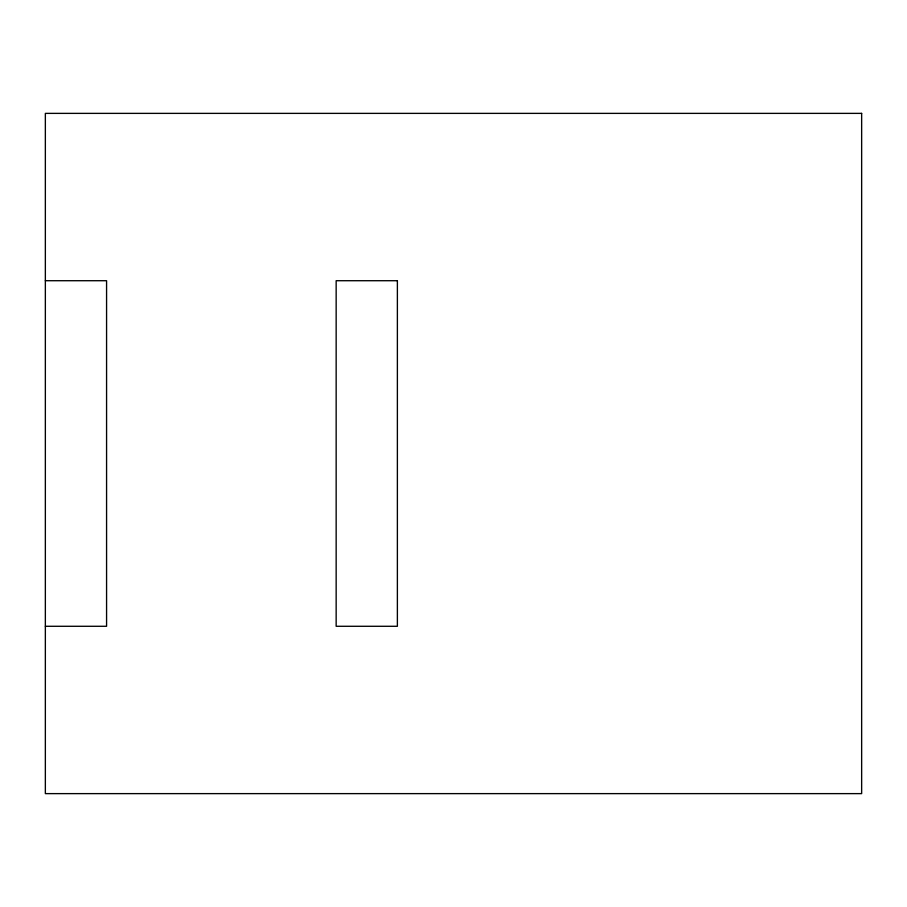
<?xml version="1.0" encoding="UTF-8"?>
<svg xmlns="http://www.w3.org/2000/svg" width="907" height="907" viewBox="0 0 907 907"><rect width="100%" height="100%" fill="white"/><g stroke="black" fill="none" stroke-linecap="round" stroke-linejoin="round"><path stroke-width="1.36" d="M45.35 280.716L106.573 280.716L106.573 626.284L45.35 626.284M861.65 113.375L45.35 113.375L45.35 793.625L861.65 793.625L861.65 113.375M397.379 280.716L336.157 280.716L336.157 626.284L397.379 626.284L397.379 280.716"/></g></svg>
